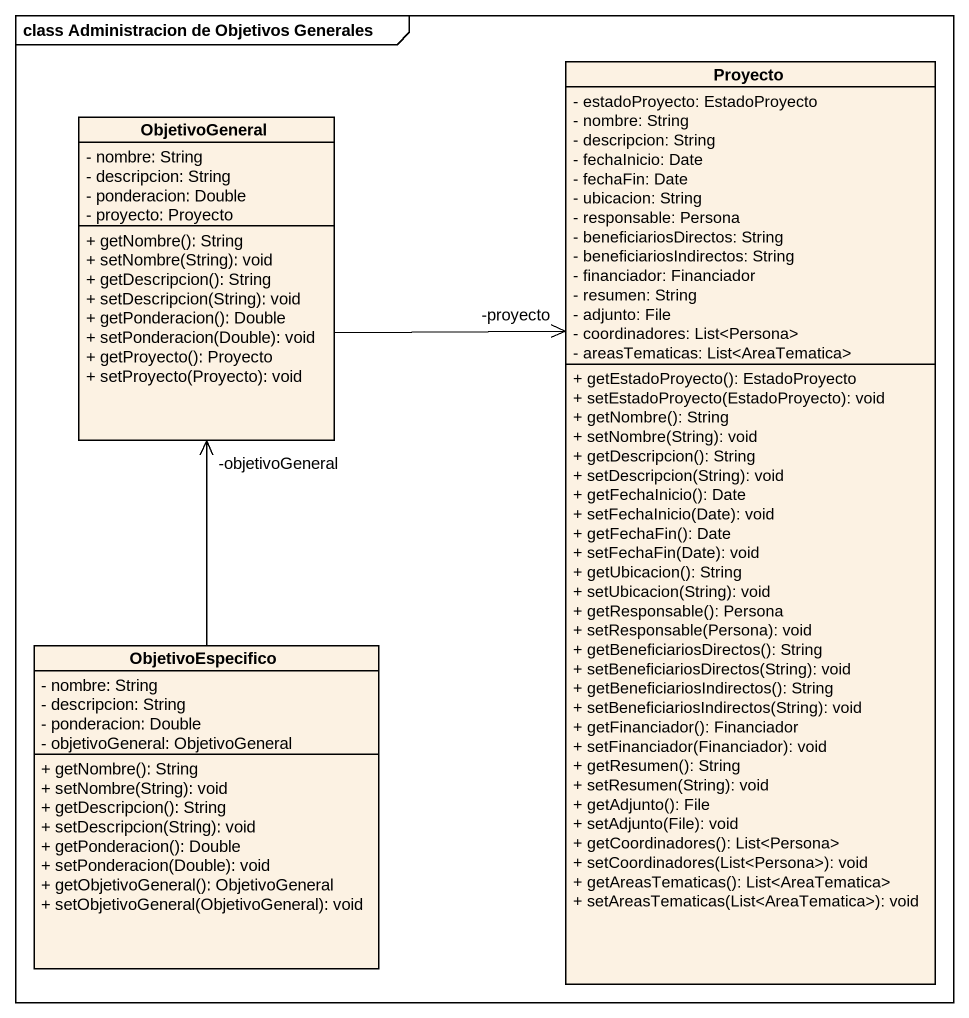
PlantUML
@startuml
mainframe class Administracion de Objetivos Generales
hide circle
hide empty members
skinparam classAttributeIconSize 0
class Proyecto {
  - estadoProyecto: EstadoProyecto
  - nombre: String
  - descripcion: String
  - fechaInicio: Date
  - fechaFin: Date
  - ubicacion: String
  - responsable: Persona
  - beneficiariosDirectos: String
  - beneficiariosIndirectos: String
  - financiador: Financiador
  - resumen: String
  - adjunto: File
  - coordinadores: List<Persona>
  - areasTematicas: List<AreaTematica>
  + getEstadoProyecto(): EstadoProyecto
  + setEstadoProyecto(EstadoProyecto): void
  + getNombre(): String
  + setNombre(String): void
  + getDescripcion(): String
  + setDescripcion(String): void
  + getFechaInicio(): Date
  + setFechaInicio(Date): void
  + getFechaFin(): Date
  + setFechaFin(Date): void
  + getUbicacion(): String
  + setUbicacion(String): void
  + getResponsable(): Persona
  + setResponsable(Persona): void
  + getBeneficiariosDirectos(): String
  + setBeneficiariosDirectos(String): void
  + getBeneficiariosIndirectos(): String
  + setBeneficiariosIndirectos(String): void
  + getFinanciador(): Financiador
  + setFinanciador(Financiador): void
  + getResumen(): String
  + setResumen(String): void
  + getAdjunto(): File
  + setAdjunto(File): void
  + getCoordinadores(): List<Persona>
  + setCoordinadores(List<Persona>): void
  + getAreasTematicas(): List<AreaTematica>
  + setAreasTematicas(List<AreaTematica>): void
}
class ObjetivoGeneral {
  - nombre: String
  - descripcion: String
  - ponderacion: Double
  - proyecto: Proyecto
  + getNombre(): String
  + setNombre(String): void
  + getDescripcion(): String
  + setDescripcion(String): void
  + getPonderacion(): Double
  + setPonderacion(Double): void
  + getProyecto(): Proyecto
  + setProyecto(Proyecto): void
}
class ObjetivoEspecifico {
  - nombre: String
  - descripcion: String
  - ponderacion: Double
  - objetivoGeneral: ObjetivoGeneral
  + getNombre(): String
  + setNombre(String): void
  + getDescripcion(): String
  + setDescripcion(String): void
  + getPonderacion(): Double
  + setPonderacion(Double): void
  + getObjetivoGeneral(): ObjetivoGeneral
  + setObjetivoGeneral(ObjetivoGeneral): void
}
ObjetivoGeneral -right-> "-proyecto" Proyecto
ObjetivoEspecifico -up-> "-objetivoGeneral" ObjetivoGeneral
@enduml
